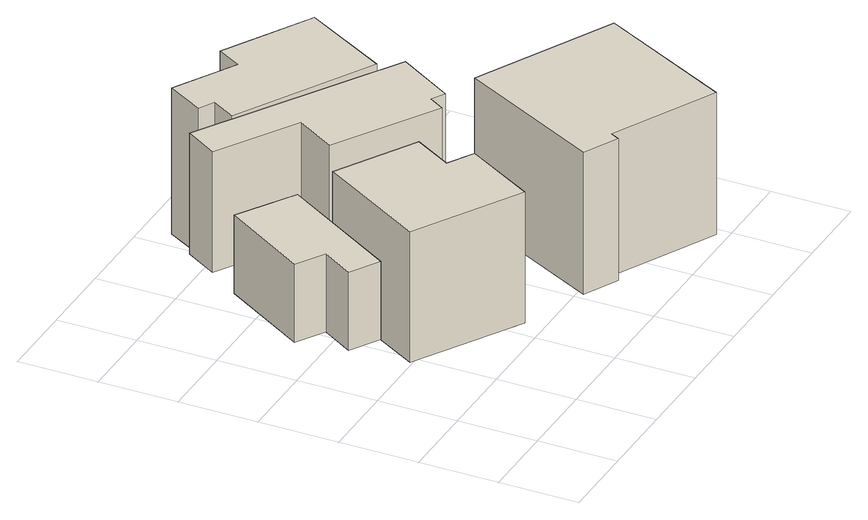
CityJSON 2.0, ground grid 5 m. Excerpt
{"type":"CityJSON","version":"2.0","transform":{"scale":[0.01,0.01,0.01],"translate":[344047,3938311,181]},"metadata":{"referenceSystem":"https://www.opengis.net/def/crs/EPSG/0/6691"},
"CityObjects":{
"building1":{"type":"Building","attributes":{"usage":"411","measuredHeight":7.7,"storeysAboveGround":2,"BuildingIDAttribute.prefecture":"14","BuildingIDAttribute.city":"14151","BuildingDetailAttribute.totalFloorArea":44.39,"BuildingDetailAttribute.buildingFootprintArea":22.19,"BuildingDetailAttribute.buildingStructureType":"601","BuildingDetailAttribute.buildingStructureOrgType":"1","BuildingDetailAttribute.orgUsage":"10","BuildingDetailAttribute.surveyYear":2015},"geometry":[{"type":"Solid","lod":"1","boundaries":[[[[0,1,2,3,4,5]],[[4,6,7,5]],[[3,8,6,4]],[[2,9,8,3]],[[1,10,9,2]],[[0,11,10,1]],[[5,7,11,0]],[[6,8,9,10,11,7]]]]}]},
"building2":{"type":"Building","attributes":{"usage":"411","measuredHeight":9.4,"storeysAboveGround":2,"BuildingIDAttribute.prefecture":"14","BuildingIDAttribute.city":"14151","BuildingDetailAttribute.totalFloorArea":92.87,"BuildingDetailAttribute.buildingFootprintArea":46.44,"BuildingDetailAttribute.buildingStructureType":"601","BuildingDetailAttribute.buildingStructureOrgType":"1","BuildingDetailAttribute.orgUsage":"10","BuildingDetailAttribute.surveyYear":2015},"geometry":[{"type":"Solid","lod":"1","boundaries":[[[[12,13,14,15,16,17]],[[16,18,19,17]],[[15,20,18,16]],[[14,21,20,15]],[[13,22,21,14]],[[12,23,22,13]],[[17,19,23,12]],[[18,20,21,22,23,19]]]]}]},
"building3":{"type":"Building","attributes":{"usage":"411","measuredHeight":8.4,"storeysAboveGround":2,"BuildingIDAttribute.prefecture":"14","BuildingIDAttribute.city":"14151","BuildingDetailAttribute.totalFloorArea":98.28,"BuildingDetailAttribute.buildingFootprintArea":49.14,"BuildingDetailAttribute.buildingStructureType":"601","BuildingDetailAttribute.buildingStructureOrgType":"1","BuildingDetailAttribute.orgUsage":"10","BuildingDetailAttribute.surveyYear":2015},"geometry":[{"type":"Solid","lod":"1","boundaries":[[[[24,25,26,27,28,29,30,31]],[[30,32,33,31]],[[29,34,32,30]],[[28,35,34,29]],[[27,36,35,28]],[[26,37,36,27]],[[25,38,37,26]],[[24,39,38,25]],[[31,33,39,24]],[[32,34,35,36,37,38,39,33]]]]}]},
"building4":{"type":"Building","attributes":{"usage":"411","measuredHeight":10.3,"storeysAboveGround":2,"BuildingIDAttribute.prefecture":"14","BuildingIDAttribute.city":"14151","BuildingDetailAttribute.totalFloorArea":132.86,"BuildingDetailAttribute.buildingFootprintArea":66.43,"BuildingDetailAttribute.buildingStructureType":"601","BuildingDetailAttribute.buildingStructureOrgType":"1","BuildingDetailAttribute.orgUsage":"10","BuildingDetailAttribute.surveyYear":2015},"geometry":[{"type":"Solid","lod":"1","boundaries":[[[[40,41,42,43,44,45]],[[44,46,47,45]],[[43,48,46,44]],[[42,49,48,43]],[[41,50,49,42]],[[40,51,50,41]],[[45,47,51,40]],[[46,48,49,50,51,47]]]]}]},
"building5":{"type":"Building","attributes":{"usage":"411","measuredHeight":10.2,"storeysAboveGround":2,"BuildingIDAttribute.prefecture":"14","BuildingIDAttribute.city":"14151","BuildingDetailAttribute.totalFloorArea":80.59,"BuildingDetailAttribute.buildingFootprintArea":40.3,"BuildingDetailAttribute.buildingStructureType":"601","BuildingDetailAttribute.buildingStructureOrgType":"1","BuildingDetailAttribute.orgUsage":"10","BuildingDetailAttribute.surveyYear":2015,"BuildingLandSlideRiskAttribute.description":"1","BuildingLandSlideRiskAttribute.areaType":"1"},"geometry":[{"type":"Solid","lod":"1","boundaries":[[[[52,53,54,55,56,57,58,59]],[[58,60,61,59]],[[57,62,60,58]],[[56,63,62,57]],[[55,64,63,56]],[[54,65,64,55]],[[53,66,65,54]],[[52,67,66,53]],[[59,61,67,52]],[[60,62,63,64,65,66,67,61]]]]}]}
},
"vertices":[
[153,1253,196],[277,1453,196],[98,1563,196],[430,2101,196],[788,1879,196],[337,1141,196],[788,1879,709],[337,1141,709],[430,2101,709],[98,1563,709],[277,1453,709],[153,1253,709],
[1170,960,155],[915,523,155],[247,914,155],[643,1590,155],[1146,1296,155],[1005,1055,155],[1146,1296,1013],[1005,1055,1013],[643,1590,1013],[247,914,1013],[915,523,1013],[1170,960,1013],
[1509,1397,277],[1448,1297,277],[808,1689,277],[962,1941,277],[457,2249,277],[584,2454,277],[1811,1702,277],[1593,1345,277],[1811,1702,1069],[1593,1345,1069],[584,2454,1069],[457,2249,1069],[962,1941,1069],[808,1689,1069],[1448,1297,1069],[1509,1397,1069],
[1640,291,97],[1420,402,97],[1877,1304,97],[2756,858,97],[2328,13,97],[1669,347,97],[2328,13,1029],[1669,347,1029],[2756,858,1029],[1877,1304,1029],[1420,402,1029],[1640,291,1029],
[1088,2541,14],[992,2594,14],[1125,2829,14],[1519,2605,14],[1604,2757,14],[2164,2441,14],[1860,1904,14],[1003,2393,14],[1860,1904,971],[1003,2393,971],[2164,2441,971],[1604,2757,971],[1519,2605,971],[1125,2829,971],[992,2594,971],[1088,2541,971]
]}
